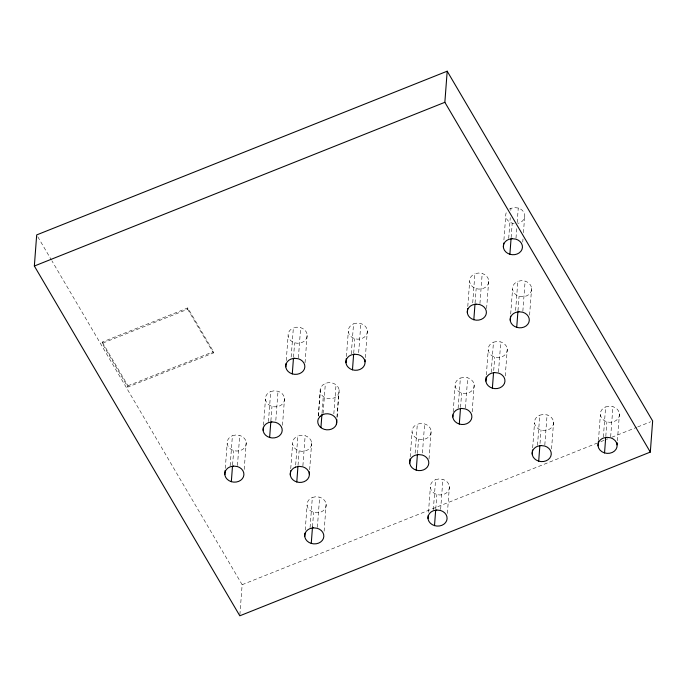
<?xml version="1.0" encoding="UTF-8"?>
<svg xmlns="http://www.w3.org/2000/svg" width="687" height="687" viewBox="0 0 687 687"><rect width="100%" height="100%" fill="white"/><g stroke="black" fill="none" stroke-linecap="round" stroke-linejoin="round"><path stroke-width="0.52" stroke-dasharray="3.44 2.58" d="M102.157 343.345L102.251 342.049L187.774 307.939L213.459 351.658L213.365 352.955L127.842 387.064L102.157 343.345L187.68 309.236L187.774 307.939M127.842 387.064L127.937 385.768L102.251 342.049M225.293 468.379L227.165 443.493M230.154 465.786L232.412 435.713L235.856 434.974L239.711 435.438A9.575 8.038 4.3 0 1 244.675 447.606A9.575 8.038 4.3 0 1 229.535 448.182A9.575 8.038 4.3 0 1 232.412 435.713M232.575 465.082L233.674 450.569M237.453 465.511L239.711 435.438M244.194 469.47L246.221 442.514M239.883 614.771L242.142 584.697L51.911 260.828M263.516 425.236L265.465 399.31M268.454 421.603L270.712 391.538L274.165 390.791L278.012 391.264A9.575 8.038 4.3 0 1 282.975 403.432A9.575 8.038 4.3 0 1 267.844 404.008A9.575 8.038 4.3 0 1 270.712 391.538M270.884 420.908L271.975 406.386M275.83 420.289L278.012 391.264M286.239 360.589L288.111 335.703M282.494 425.296L284.521 398.34M291.176 356.965L293.358 327.931L296.81 327.184L300.657 327.656A9.575 8.038 4.3 0 1 305.621 339.825A9.575 8.038 4.3 0 1 290.489 340.4A9.575 8.038 4.3 0 1 293.358 327.931M293.529 357.3L294.62 342.779M298.398 357.721L300.657 327.656M290.738 468.663L292.61 443.776M295.676 465.03L297.857 435.996L301.31 435.257L305.157 435.721A9.575 8.038 4.3 0 1 310.12 447.89A9.575 8.038 4.3 0 1 294.989 448.465A9.575 8.038 4.3 0 1 297.857 436.005M305.062 362.727L307.166 334.732M298.029 465.365L299.12 450.852M302.898 465.795L305.157 435.721M309.639 469.753L311.666 442.797M305.217 530.124L307.089 505.246M318.244 416.064L320.116 391.178M310.077 527.539L312.336 497.465L315.788 496.718L319.635 497.19A9.575 8.038 4.3 0 1 324.599 509.359A9.575 8.038 4.3 0 1 309.459 509.934A9.575 8.038 4.3 0 1 312.336 497.465M318.467 415.944L320.571 387.949L322.521 385.175L325.363 383.406A9.575 8.038 4.3 0 1 339.017 389.28A9.575 8.038 4.3 0 1 329.073 398.709A9.575 8.038 4.3 0 1 320.571 387.949M312.508 526.835L313.598 512.313M322.023 413.136L323.268 396.545M323.105 413.471L325.363 383.406M317.377 527.255L319.635 497.19M324.118 531.223L326.145 504.267M333.839 413.875L336.02 384.84M336.931 417.284L338.717 393.436M337.145 417.164L339.172 390.199M346.428 356.519L348.3 331.632M351.289 353.925L353.547 323.86L356.991 323.113L360.847 323.577A9.575 8.038 4.3 0 1 365.81 335.745A9.575 8.038 4.3 0 1 350.671 336.321A9.575 8.038 4.3 0 1 353.547 323.852M353.711 353.221L354.801 338.708M358.666 352.611L360.847 323.577M365.329 357.609L367.356 330.653M410.199 456.855L412.071 431.977M415.137 453.231L417.318 424.197L420.762 423.45L424.618 423.922A9.575 8.038 4.3 0 1 429.581 436.09A9.575 8.038 4.3 0 1 414.441 436.666A9.575 8.038 4.3 0 1 417.318 424.197M417.481 453.566L418.572 439.053M422.436 452.956L424.618 423.922M429.023 458.993L431.127 430.998M428.473 512.322L430.345 487.435M433.334 509.728L435.592 479.655L439.045 478.916L442.892 479.38A9.575 8.038 4.3 0 1 447.855 491.548A9.575 8.038 4.3 0 1 432.716 492.124A9.575 8.038 4.3 0 1 435.592 479.655M435.764 509.024L436.855 494.511M440.633 509.453L442.892 479.38M453.188 411.779L455.137 385.854M447.374 513.412L449.401 486.456M458.126 408.147L460.384 378.082L463.837 377.335L467.684 377.807A9.575 8.038 4.3 0 1 472.647 389.976A9.575 8.038 4.3 0 1 457.516 390.551A9.575 8.038 4.3 0 1 460.384 378.082M467.787 306.436L469.65 281.55M460.556 407.451L461.647 392.93M472.716 302.812L474.897 273.778L478.35 273.031L482.205 273.495A9.575 8.038 4.3 0 1 487.16 285.672A9.575 8.038 4.3 0 1 472.029 286.247A9.575 8.038 4.3 0 1 474.897 273.778M465.425 407.872L467.684 377.807M475.069 303.147L476.16 288.626M479.938 303.568L482.205 273.495M472.167 411.839L474.193 384.883M486.602 308.566L488.706 280.571M486.344 374.879L488.217 349.992M491.205 372.285L493.464 342.212L496.907 341.473L500.763 341.937A9.575 8.038 4.3 0 1 505.726 354.106A9.575 8.038 4.3 0 1 490.587 354.681A9.575 8.038 4.3 0 1 493.464 342.212M493.713 370.542L494.726 357.068M503.923 239.943L505.709 216.096M498.504 372.01L500.763 341.937M508.698 238.389L510.261 217.65M510.802 210.394L510.956 208.316L514.408 207.577L518.264 208.041A9.575 8.038 4.3 0 1 524.799 216.001A9.575 8.038 4.3 0 1 517.843 223.404M511.128 237.685L512.219 223.172M505.246 375.969L507.272 349.013M515.997 238.106L516.856 226.701M517.174 222.554L518.264 208.041M510.69 314.053L512.562 289.167M515.619 310.43L517.809 281.395L521.253 280.648L525.108 281.12A9.575 8.038 4.3 0 1 530.072 293.289A9.575 8.038 4.3 0 1 514.932 293.864A9.575 8.038 4.3 0 1 517.809 281.395M522.738 242.073L522.979 238.964M523.442 232.738L524.765 215.117M517.972 310.764L519.063 296.243M522.85 311.185L525.108 281.12M529.591 315.153L531.618 288.197M532.657 447.847L534.529 422.96M537.509 445.253L539.776 415.188L543.219 414.441L547.075 414.914A9.575 8.038 4.3 0 1 552.039 427.082A9.575 8.038 4.3 0 1 536.899 427.658A9.575 8.038 4.3 0 1 539.776 415.188M540.016 443.519L541.03 430.036M544.817 444.978L547.075 414.914M551.549 448.946L553.585 421.99M598.429 440.659L600.378 414.733M603.366 437.026L605.625 406.953L609.077 406.215L612.924 406.678A9.575 8.038 4.3 0 1 617.888 418.847A9.575 8.038 4.3 0 1 602.748 419.422A9.575 8.038 4.3 0 1 605.625 406.953M605.797 436.322L606.887 421.809M610.666 436.752L612.924 406.678M617.407 440.711L619.434 413.754M127.937 385.768L213.459 351.658M242.142 584.697L596.857 443.227M600.842 441.638L607.815 438.856M611.799 437.267L636.712 427.331M637.708 426.936L650.658 421.775M187.68 309.236L213.365 352.955M37.776 236.766L51.362 259.901M514.125 223.567A9.575 8.038 4.3 0 1 506.963 211.39M509.436 209.088A9.575 8.038 4.3 0 1 510.956 208.316"/><path stroke-width="1.03" d="M34.35 266.024L36.686 234.92L447.194 71.199L652.65 420.976L650.314 452.08L239.806 615.801L34.35 266.024L444.858 102.303L447.194 71.199M224.829 474.597L225.138 470.449M231.33 481.673L232.498 466.121M263.13 430.423L263.361 427.305M269.63 437.499L270.807 421.938M285.775 366.815L286.007 363.706M292.284 373.891L293.452 358.339M290.275 474.88L290.584 470.732M296.784 481.956L297.952 466.404M309.33 473.901L309.485 471.832M304.753 536.349L304.985 533.241M311.254 543.426L312.508 526.835M320.932 427.649L321.945 414.175M336.381 424.54L336.767 419.353M345.956 362.736L346.274 358.588M352.465 369.812L353.633 354.26M365.012 361.757L365.166 359.687M409.727 463.081L410.045 458.933M416.236 470.157L417.404 454.605M428.01 518.539L428.241 515.43M434.51 525.615L435.678 510.063M452.802 416.966L452.956 414.888M467.315 312.662L467.624 308.515M459.302 424.042L460.479 408.49M473.824 319.738L474.992 304.178M485.872 381.096L486.19 376.948M492.381 388.172L493.549 372.62M503.373 247.2L503.683 243.052M509.883 254.276L511.051 238.724M510.218 320.279L510.535 316.132M516.727 327.356L517.895 311.795M532.185 454.073L532.502 449.925M538.694 461.149L539.862 445.597M598.042 445.837A9.575 8.038 4.3 0 1 603.289 438.066L606.733 437.318L610.588 437.782A9.575 8.038 4.3 0 1 616.969 447.039A9.575 8.038 4.3 0 1 607.093 453.377A9.575 8.038 4.3 0 1 598.042 445.837L598.351 441.689M604.543 452.913L605.711 437.361M617.089 444.858L617.252 442.789M295.522 467.108L298.965 466.361L302.821 466.825A9.575 8.038 4.3 0 1 307.785 479.002A9.575 8.038 4.3 0 1 292.645 479.578A9.575 8.038 4.3 0 1 295.522 467.108M444.858 102.303L650.314 452.08M320.176 416.279L318.236 419.053A9.575 8.038 4.3 0 0 326.737 429.813A9.575 8.038 4.3 0 0 336.673 420.392A9.575 8.038 4.3 0 0 323.027 414.51L320.176 416.279M512.073 238.681L508.62 239.419A9.575 8.038 4.3 0 0 505.752 251.889A9.575 8.038 4.3 0 0 520.883 251.313A9.575 8.038 4.3 0 0 515.92 239.145L512.073 238.681M476.014 304.135L472.562 304.882A9.575 8.038 4.3 0 0 469.693 317.351A9.575 8.038 4.3 0 0 484.824 316.776A9.575 8.038 4.3 0 0 479.861 304.607L476.014 304.135M294.465 358.296L291.022 359.035A9.575 8.038 4.3 0 0 288.145 371.504A9.575 8.038 4.3 0 0 303.285 370.928A9.575 8.038 4.3 0 0 298.321 358.76L294.465 358.296M518.917 311.761L515.465 312.499A9.575 8.038 4.3 0 0 512.596 324.968A9.575 8.038 4.3 0 0 527.728 324.393A9.575 8.038 4.3 0 0 522.764 312.224L518.917 311.761M354.655 354.217L351.203 354.964A9.575 8.038 4.3 0 0 348.335 367.433A9.575 8.038 4.3 0 0 363.466 366.858A9.575 8.038 4.3 0 0 358.511 354.681L354.655 354.217M494.571 372.577L491.119 373.324A9.575 8.038 4.3 0 0 488.251 385.785A9.575 8.038 4.3 0 0 503.391 385.209A9.575 8.038 4.3 0 0 498.427 373.041L494.571 372.577M271.82 421.904L268.377 422.642A9.575 8.038 4.3 0 0 265.5 435.111A9.575 8.038 4.3 0 0 280.639 434.536A9.575 8.038 4.3 0 0 275.676 422.368L271.82 421.904M461.492 408.447L458.049 409.186A9.575 8.038 4.3 0 0 455.172 421.655A9.575 8.038 4.3 0 0 470.312 421.079A9.575 8.038 4.3 0 0 465.348 408.911L461.492 408.447M233.52 466.078L230.076 466.825A9.575 8.038 4.3 0 0 227.199 479.286A9.575 8.038 4.3 0 0 242.339 478.719A9.575 8.038 4.3 0 0 237.376 466.542L233.52 466.078M418.426 454.562L414.974 455.301A9.575 8.038 4.3 0 0 412.106 467.77A9.575 8.038 4.3 0 0 427.237 467.194A9.575 8.038 4.3 0 0 422.282 455.026L418.426 454.562M540.884 445.554L537.432 446.292A9.575 8.038 4.3 0 0 534.563 458.761A9.575 8.038 4.3 0 0 549.694 458.186A9.575 8.038 4.3 0 0 544.731 446.018L540.884 445.554M313.444 527.831L310 528.569A9.575 8.038 4.3 0 0 307.123 541.038A9.575 8.038 4.3 0 0 322.263 540.463A9.575 8.038 4.3 0 0 317.3 528.294L313.444 527.831M436.7 510.02L433.257 510.767A9.575 8.038 4.3 0 0 430.38 523.228A9.575 8.038 4.3 0 0 445.519 522.661A9.575 8.038 4.3 0 0 440.556 510.484L436.7 510.02"/></g></svg>
